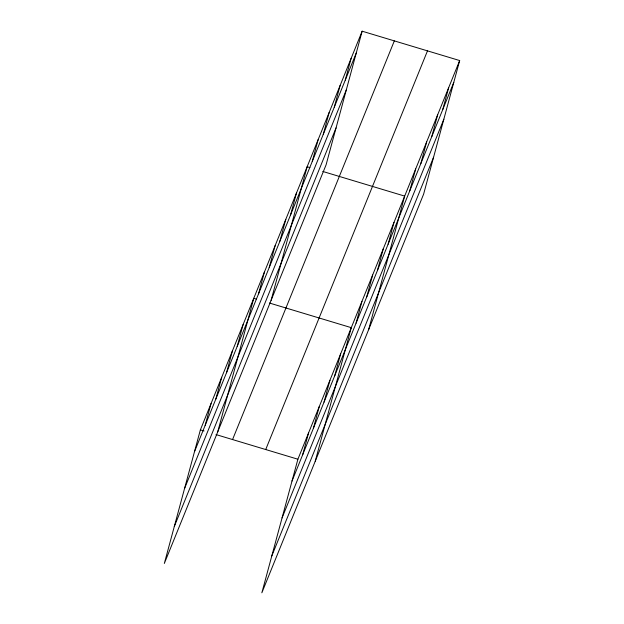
<?xml version="1.0" encoding="UTF-8"?>
<svg xmlns="http://www.w3.org/2000/svg" width="624" height="624" viewBox="0 0 624 624"><rect width="100%" height="100%" fill="white"/><g stroke="black" fill="none" stroke-linecap="round" stroke-linejoin="round"><path stroke-width="0.94" d="M362.146 31.2L200.374 429.874L164.33 563.449L326.102 164.775L362.146 31.2L459.67 60.551L423.626 194.126L261.854 592.8L297.898 459.225L459.67 60.551M205.163 425.373L211.052 403.556M215.842 399.056L221.723 377.247M226.52 372.746L232.401 350.938M237.198 346.429L243.079 324.62M217.714 431.886L253.757 298.311L256.519 299.138M258.547 293.81L264.436 272.002M269.225 267.493L275.114 245.684M279.903 241.184L285.792 219.375M290.581 214.874L296.462 193.058M271.105 300.323L307.141 166.748L309.902 167.575M312.257 161.452L318.146 139.636M323.263 134.339L329.144 112.531M334.261 107.227L340.142 85.418M345.259 80.122L351.148 58.313M302.687 454.724L308.576 432.908M313.365 428.407L319.246 406.598M324.043 402.098L329.924 380.289M334.721 375.781L340.603 353.972M315.237 461.237L351.281 327.662L269.389 303.014M356.07 323.162L361.959 301.345M366.748 296.845L372.637 275.036M377.426 270.535L383.315 248.726M388.105 244.226L393.986 222.409M368.628 329.675L404.664 196.1L322.772 171.452M409.781 190.804L415.67 168.987M420.787 163.691L426.668 141.882M431.785 136.578L437.666 114.769M442.783 109.473L448.672 87.664M194.485 451.682L356.265 53.009M184.532 488.569L346.312 89.895M174.283 526.562L336.055 127.897M232.557 439.561L394.329 40.888M265.715 449.537L427.487 50.864M292.009 481.034L453.788 82.36M282.056 517.92L443.836 119.246M271.807 555.914L433.579 157.248M200.374 429.874L204.048 430.981M216.005 434.577L297.898 459.225"/></g></svg>
